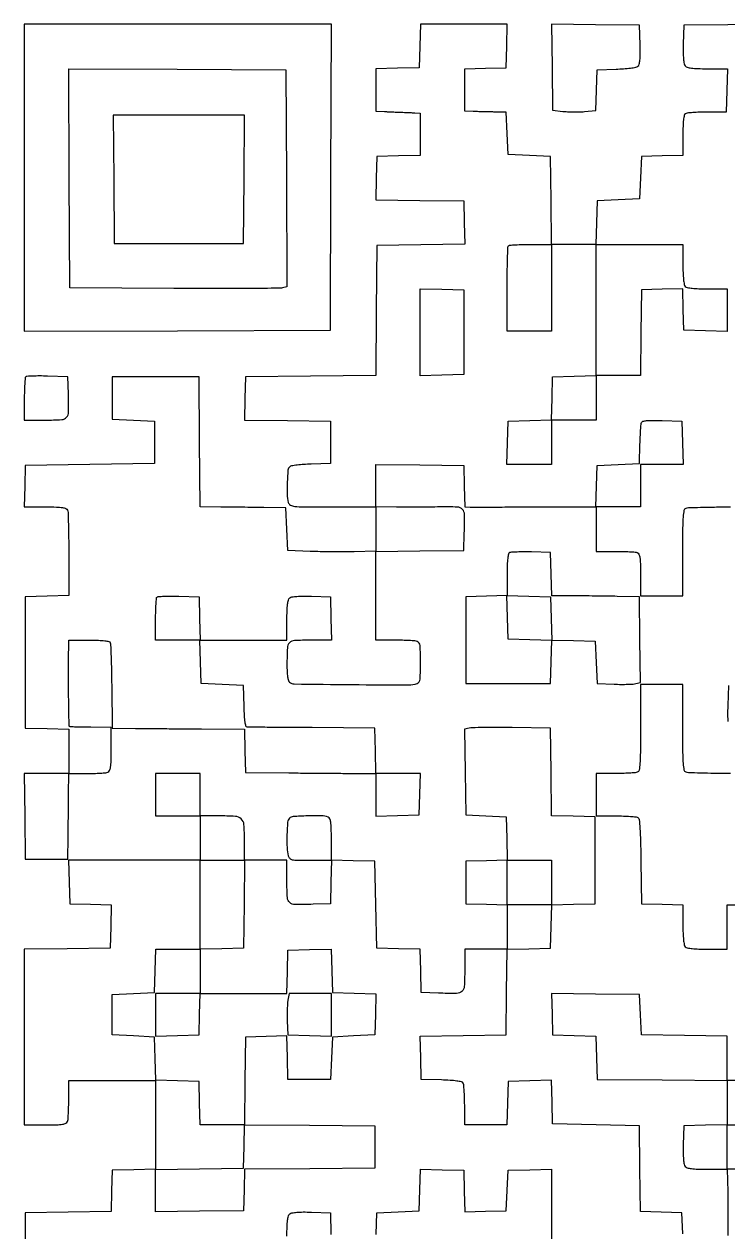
# Model space of a CAD drawing. Extents: x 179 to 1071, y 112 to 1107.
# Drawn here: x 179 to 527, y 509 to 1107 of the extents above; entities that cross this region are included whole.
import ezdxf

# ---------------------------------------------------------------- set-up
doc = ezdxf.new("R2010")
doc.units = 0

msp = doc.modelspace()

# ---------------------------------------------------------------- linework, layer by layer
for points in [[(701.93035, 579.584762, -0.000003), (701.865995, 596.351562, -0.000004), (701.789572, 616.343319, -0.000003), (701.707121, 638)], [(548.931943, 1107.038815), (527.215971, 1106.769408), (505.5, 1106.5), (505.211141, 1097.149285, 0.009044), (505.15859, 1093.042317, 0.018924), (505.296386, 1089.849829, 0.020746), (505.587315, 1087.486141, 0.132968), (506.083586, 1086.399285, 0.154252), (507.125723, 1085.728393, 0.03506), (509.212082, 1085.314587, 0.024123), (512.362019, 1085.070076, 0.007308), (517.156276, 1085), (527.067663, 1085), (526.783832, 1074.281763), (526.5, 1063.563526), (517, 1063.529275, 0.00783), (513.269936, 1063.457408, 0.010783), (509.923437, 1063.268168, 0.007669), (507.152533, 1063.008637, 0.116595), (506.25, 1062.688495, 0.19708), (505.669751, 1061.855829, 0.025826), (505.301901, 1059.684254, 0.021423), (505.0692, 1056.516196, 0.00762), (505, 1051.975966), (505, 1042.069966), (494.75, 1041.784983), (484.5, 1041.5), (484, 1031), (483.5, 1020.5), (473, 1020), (462.5, 1019.5), (462.216168, 1008.75), (461.932337, 998), (450.985671, 998), (440.039005, 998), (439.769502, 1019.75), (439.5, 1041.5), (429, 1042), (418.5, 1042.5), (418, 1053), (417.5, 1063.5), (411.5, 1063.562334, -0.002006), (408.89198, 1063.599892, -0.001494), (406.014062, 1063.661485, -0.001509), (403.30061, 1063.735862, -0.003426), (401.25, 1063.812334), (397, 1064), (397, 1074.465017), (397, 1084.930034), (407.25, 1085.215017), (417.5, 1085.5), (417.783832, 1096.25), (418.067663, 1107), (396.567663, 1107), (375.067663, 1107), (374.783832, 1096.25), (374.5, 1085.5), (363.75, 1085.216168), (353, 1084.932337), (353, 1074.466168), (353, 1064), (357.25, 1063.788296, 0.001158), (359.167431, 1063.697233, 0.000711), (361.426562, 1063.598404, 0.000713), (363.661971, 1063.50699, 0.001274), (365.5, 1063.439142, -0.001185), (367.232676, 1063.375491, -0.000899), (369.132812, 1063.297757, -0.000908), (370.915713, 1063.218363, -0.00212), (372.25, 1063.150846), (375, 1063), (375, 1052.533832), (375, 1042.067663), (364.25, 1041.783832), (353.5, 1041.5), (353.216367, 1030.769596), (352.932734, 1020.039192), (374.716367, 1019.769596), (396.5, 1019.5), (396.783633, 1008.769596), (397.067266, 998.039192), (375.283633, 997.769596), (353.5, 997.5), (353.236165, 965.263835), (352.97233, 933.02767), (320.736165, 932.763835), (288.5, 932.5), (288.216371, 921.769986), (287.932742, 911.039971), (309.216371, 910.769986), (330.5, 910.5), (330.5, 900), (330.5, 889.5), (321.054124, 889.209882, 0.009679), (317.346001, 889.024093, 0.013265), (314.020329, 888.704018, 0.009997), (311.288784, 888.312199, 0.133347), (310.373712, 887.89519, 0.20101), (309.51104, 886.243559, 0.010957), (309.13582, 880.266421, 0.01745), (309.100481, 874.259667, 0.054104), (309.653743, 870.25, 0.213201), (310.687475, 868.932612, 0.0961), (312.835432, 868.282876, 0.024195), (317.383932, 868.038171, 0.001342), (331.608408, 868), (353, 868), (353, 857.062384), (353, 846.124768), (342.25, 845.812384, -0.005974), (337.339037, 845.728381, -0.003446), (331.426562, 845.738638, -0.003442), (325.490373, 845.830717, -0.005757), (320.5, 846), (309.5, 846.5), (309, 857), (308.5, 867.5), (297.5, 867.677892, 0.000679), (292.545383, 867.751286, 0.000421), (286.724382, 867.82471, 0.000422), (280.975893, 867.887534, 0.00076), (276.263853, 867.927892), (266.027706, 868), (265.763853, 900.25), (265.5, 932.5), (244, 932.5), (222.5, 932.5), (222.5, 922), (222.5, 911.5), (233, 911), (243.5, 910.5), (243.5, 900), (243.5, 889.5), (211.5, 889), (179.5, 888.5), (179.215017, 878.25), (178.930034, 868), (189.358028, 868, -0.005326), (194.945911, 867.940481, -0.030277), (197.908024, 867.697526, -0.062914), (199.600436, 867.232716, -0.205495), (200.393011, 866.418213, -0.08304), (200.636622, 865.220801, -0.001846), (200.821697, 859.313163, -0.004131), (200.956005, 852.37797, -0.002775), (201, 844.452044), (201, 824.067663), (190.25, 823.783832), (179.5, 823.5), (179.5, 791), (179.5, 758.5), (190.25, 758.216168), (201, 757.932337), (201, 746.966168), (201, 736), (189.980112, 736), (178.960225, 736), (179.230112, 714.75), (179.5, 693.5), (190, 693.5), (200.5, 693.5), (200.677892, 704.5, 0.000681), (200.751286, 709.455582, 0.000421), (200.82471, 715.279687, 0.000422), (200.887533, 721.032595, 0.00076), (200.927892, 725.75), (201, 736), (209.918213, 736, 0.006277), (213.449196, 736.044331, 0.008159), (216.68135, 736.178303, 0.006338), (219.373807, 736.368222, 0.070946), (220.418213, 736.606989, 0.208453), (221.236211, 737.41205, 0.061247), (221.699382, 739.153094, 0.029368), (221.941184, 742.209498, 0.005057), (222, 748.024168), (222, 758.834358), (211.880213, 758.870299, -0.002735), (207.979473, 758.905489, -0.004363), (204.646046, 758.982892, -0.00108), (201.741842, 759.081966, -0.189716), (201.464028, 759.203121, -0.193728), (201.190103, 759.847651, -0.000479), (201.005088, 770.014274, -0.003221), (200.890909, 780.589882, -0.003145), (200.911553, 791.25), (201, 802), (211.031385, 802, -0.006986), (215.719322, 801.9345, -0.022621), (218.822865, 801.706989, -0.029041), (220.863478, 801.343088, -0.24804), (221.538598, 800.75, -0.081688), (221.736024, 799.779619, -0.001168), (221.94597, 793.845312, -0.003198), (222.129732, 786.947002, -0.002099), (222.257213, 779), (222.5, 758.5), (234, 758.344864, 0.001091), (239.84945, 758.278725, 0.000371), (248.354124, 758.207433, 0.000368), (257.750175, 758.142558, 0.000424), (266.716168, 758.094864), (287.932337, 758), (288.216168, 747.25), (288.5, 736.5), (310, 736.289091, 0.00027), (319.019799, 736.205478, 0.000244), (328.342187, 736.128653, 0.000245), (336.688123, 736.068039, 0.000784), (342.25, 736.039091), (353, 736), (353, 725.466168), (353, 714.932337), (363.75, 715.216168), (374.5, 715.5), (374.784983, 725.75), (375.069966, 736), (364.067734, 736), (353.065502, 736), (352.782751, 747.25), (352.5, 758.5), (321.5, 758.693517, -0.000147), (309.529517, 758.771773, -0.000232), (299.249339, 758.84678, -0.000054), (290.232676, 758.91772, -0.00962), (289.284983, 758.943517, -0.327723), (288.698573, 759.417568, -0.028269), (288.290673, 761.419024, -0.022421), (287.980607, 764.519006, -0.006765), (287.784983, 769.25), (287.5, 779.5), (277, 780), (266.5, 780.5), (266.216168, 791.25), (265.932337, 802), (287.466168, 802), (309, 802), (309, 811.877555, -0.007345), (309.070162, 816.653266, -0.024181), (309.314808, 819.794146, -0.035127), (309.728754, 821.875583, -0.154085), (310.399285, 822.916414, -0.132968), (311.486141, 823.412685, -0.020746), (313.849829, 823.703614, -0.018924), (317.042317, 823.84141, -0.009044), (321.149285, 823.788859), (330.5, 823.5), (330.783832, 812.75), (331.067663, 802), (320.650463, 802, 0.012441), (312.725895, 801.802795, 0.191357), (310.287163, 800.690525, 0.181686), (309.21166, 798.183837, 0.011015), (309.013655, 789.872445, 0.011396), (309.085171, 786.467445, 0.025636), (309.330253, 783.89678, 0.031537), (309.721478, 782.055525, 0.152582), (310.296209, 781.169132, 0.171983), (312.583201, 780.32889, 0.000642), (341.289051, 780.036798, 0.001085), (369.270539, 779.848722, 0.093007), (373.420506, 780.607869, 0.293463), (374.909528, 782.635199, 0.015677), (375.17095, 791.000412, 0.015678), (374.907669, 799.365565, 0.293403), (373.418213, 801.393011, 0.07203), (372.361889, 801.632106, 0.005915), (369.534475, 801.821697, 0.007831), (366.140776, 801.955695, 0.005951), (362.418213, 802), (353, 802), (353, 823.980498), (353, 845.960995), (374.75, 846.230498), (396.5, 846.5), (396.795054, 855, 0.010253), (396.92436, 864.109648, 0.187892), (395.875476, 866.75285, 0.199702), (393.339792, 867.907674, 0.011792), (384.71245, 867.990136, -0.001627), (379.674966, 867.935875, -0.001021), (373.78272, 867.903613, -0.001024), (367.981821, 867.895576, -0.001872), (363.25, 867.916434), (353, 868), (353, 878.519502), (353, 889.039005), (374.75, 888.769502), (396.5, 888.5), (396.784983, 878.25), (397.069966, 868), (399.784983, 867.958791, 0.003993), (401.749441, 867.944665, 0.000106), (410.441526, 867.953425, 0.000222), (420.653813, 867.970419, 0.000152), (432.25, 867.998392), (462, 868.079204), (462, 857.039602), (462, 846), (471.418213, 846, -0.005951), (475.140776, 845.955695, -0.007831), (478.534475, 845.821697, -0.005915), (481.361889, 845.632106, -0.07203), (482.418213, 845.393011, -0.205218), (483.23239, 844.601595, -0.063068), (483.69735, 842.913621, -0.030363), (483.940414, 839.960143, -0.005351), (484, 834.393011), (484, 824), (494.5, 824), (505, 824), (505, 845.393011, -0.002045), (505.049566, 857.514173, -0.015901), (505.275578, 863.164693, -0.030015), (505.696146, 866.337463, -0.258697), (506.581787, 867.393011, -0.083055), (507.779435, 867.636631, -0.001841), (513.696775, 867.821697, -0.004125), (520.642891, 867.956005, -0.002771), (528.581787, 868)], [(592.790572, 936.556879, 0.000019), (592.707889, 954)], [(528.581787, 736, -0.002771), (520.642891, 736.043995, -0.004125), (513.696775, 736.178303, -0.001841), (507.779435, 736.363369, -0.083055), (506.581787, 736.606989, -0.258697), (505.696146, 737.662537, -0.030015), (505.275578, 740.835307, -0.015901), (505.049566, 746.485827, -0.002045), (505, 758.606989), (505, 780), (494.5, 780), (484, 780), (484, 758.606989, -0.002045), (483.950434, 746.485827, -0.015901), (483.724422, 740.835307, -0.030015), (483.303854, 737.662537, -0.258697), (482.418213, 736.606989, -0.07203), (481.361889, 736.367894, -0.005915), (478.534475, 736.178303, -0.007831), (475.140776, 736.044305, -0.005951), (471.418213, 736), (462, 736), (462, 725.5), (462, 715), (471.75, 714.984687, -0.007413), (475.574396, 714.921976, -0.010291), (478.996983, 714.744518, -0.007107), (481.835301, 714.498111, -0.116808), (482.729091, 714.188593, -0.228384), (483.35659, 713.178296, -0.009456), (483.740282, 708.820243, -0.01097), (484.039141, 702.461676, -0.003025), (484.229091, 692.453905), (484.5, 671.5), (494.75, 671.215017), (505, 670.930034), (505, 661.165017, 0.00874), (505.074375, 656.910654, 0.018513), (505.311444, 653.622935, 0.019392), (505.672291, 651.199003, 0.150838), (506.2, 650.2, 0.150969), (507.200304, 649.671932, 0.019349), (509.630442, 649.311224, 0.018472), (512.928253, 649.074295, 0.008695), (517.2, 649), (527, 649), (527, 660), (527, 671), (537.966168, 671)], [(527.5, 779.5), (527.211769, 769.582645, 0.006827), (527.138177, 764.804805, 0.023663), (527.278982, 761.717063, 0.033714)], [(505, 508), (504.5, 518.5), (494.269787, 518.784765), (484.039573, 519.069529), (483.769787, 540.284765), (483.5, 561.5), (462, 562), (440.5, 562.5), (440.215829, 573.283485), (439.931657, 584.06697), (429.215829, 583.783485), (418.5, 583.5), (418.216168, 572.75), (417.932337, 562), (407.466168, 562), (397, 562), (396.984687, 571.75, 0.007309), (396.922789, 575.573123, 0.010173), (396.747767, 578.991726, 0.006962), (396.504905, 581.827893, 0.117226), (396.199653, 582.711195, 0.199883), (395.411, 583.262532, 0.01918), (393.055937, 583.684251, 0.019108), (389.800174, 584.012968, 0.00836), (385.464966, 584.211195), (375.5, 584.5), (375.216371, 595.230014), (374.932742, 605.960029), (396.216371, 606.230014), (417.5, 606.5), (417.76979, 627.716369), (418.03958, 648.932738), (428.76979, 649.216369), (439.5, 649.5), (439.783492, 660.216508), (440.066984, 670.933016), (450.783492, 671.216508), (461.5, 671.5), (461.5, 693), (461.5, 714.5), (450.769409, 714.783635), (440.038817, 715.06727), (439.769409, 736.783635), (439.5, 758.5), (420.5, 758.732923, 0.002612), (413.056069, 758.785282, 0.003673), (406.414491, 758.748508, 0.002179), (400.823533, 758.652103, 0.049575), (399.230182, 758.458897), (396.960364, 757.951948), (397.230182, 736.725974), (397.5, 715.5), (407.5, 715), (417.5, 714.5), (417.783473, 703.785353), (418.066946, 693.070705), (407.783473, 692.785353), (397.5, 692.5), (397.5, 682), (397.5, 671.5), (407.75, 671.215017), (418, 670.930034), (418, 659.965017), (418, 649), (407.5, 649), (397, 649), (397, 638.519052, -0.01319), (396.788355, 630.49751, -0.203196), (395.602972, 628.066531, -0.179688), (392.965089, 627.071849, -0.009927), (384, 627.204946), (375.5, 627.5), (375.216508, 638.216508), (374.933016, 648.933016), (364.216508, 649.216508), (353.5, 649.5), (353, 671), (352.5, 692.5), (341.75, 692.783832), (331, 693.067663), (331, 703.426843, 0.005377), (330.940349, 708.973908, 0.030446), (330.697178, 711.919034, 0.063217), (330.232073, 713.602718, 0.20495), (329.418213, 714.393011, 0.087326), (326.131964, 715.032511, 0.012209), (319.18065, 714.98781, 0.008428), (312.075108, 714.648595, 0.182186), (310.2, 713.8, 0.180438), (309.359131, 711.958582, 0.010157), (309.033618, 705.583513, 0.015809), (309.039417, 699.235482, 0.05739), (309.630286, 695.25, 0.133842), (310.367068, 693.986552, 0.144838), (311.622381, 693.318468, 0.046615), (314.098572, 693.049393, 0.003769), (320.650463, 693), (331.067663, 693), (330.783832, 682.25), (330.5, 671.5), (322, 671.204946, -0.009927), (313.034911, 671.071849, -0.179688), (310.397028, 672.066531, -0.203196), (309.211645, 674.49751, -0.01319), (309, 682.519052), (309, 693), (298.5, 693), (288, 693), (288, 702.964816, 0.0177), (287.725392, 710.719525, 0.189883), (286.393275, 713.50496, 0.174589), (283.463935, 714.756305, 0.014506), (275.065741, 715), (266, 715), (266, 725.5), (266, 736), (255, 736), (244, 736), (244, 725.5), (244, 715), (255, 715), (266, 715), (266, 704), (266, 693), (233.466168, 693), (200.932337, 693), (201.216168, 682.25), (201.5, 671.5), (211.783473, 671.214647), (222.066946, 670.929295), (221.783473, 660.214647), (221.5, 649.5), (200.25, 649.230112), (179, 648.960225), (179, 605.480112), (179, 562), (189.393011, 562, 0.005351), (194.960143, 562.059586, 0.030363), (197.913621, 562.30265, 0.063068), (199.601595, 562.76761, 0.205218), (200.393011, 563.581787, 0.07203), (200.632106, 564.638111, 0.005915), (200.821697, 567.465525, 0.007831), (200.955695, 570.859224, 0.005951), (201, 574.581787), (201, 584), (222.5, 584), (244, 584), (244, 562.033832), (244, 540.067663), (233.25, 539.783832), (222.5, 539.5), (222.215235, 529.269787), (221.930471, 519.039573), (200.715235, 518.769787), (179.5, 518.5), (179.236292, 485.716029)], [(538, 584), (527, 584), (527, 594.980112), (527, 605.960225), (505.75, 606.230112), (484.5, 606.5), (484, 616.5), (483.5, 626.5), (461.714801, 626.7696), (439.929601, 627.039201), (440.214801, 616.7696), (440.5, 606.5), (451.216508, 606.216508), (461.933016, 605.933016), (462.216508, 595.216508), (462.5, 584.5), (494.75, 584.236147), (527, 583.972294), (527, 573.019979), (527, 562.067663), (516.25, 561.783832), (505.5, 561.5), (505.211141, 552.149285, 0.009044), (505.15859, 548.042317, 0.018924), (505.296386, 544.849829, 0.020746), (505.587315, 542.486141, 0.132968), (506.083586, 541.399285, 0.153777), (507.121999, 540.729425, 0.035252), (509.194366, 540.31522, 0.024289), (512.318545, 540.070322, 0.007415), (517.060061, 540), (526.875232, 540), (527.187616, 528.75, -0.004063), (527.286869, 523.695675, -0.00255), (527.324762, 517.783914, -0.002559), (527.302602, 511.963905, -0.004675), (527.215829, 507.216515)], [(309, 506.877555, -0.007345), (309.070162, 511.653266, -0.024181), (309.314808, 514.794146, -0.035127), (309.728754, 516.875583, -0.154085), (310.399285, 517.916414, -0.132968), (311.486141, 518.412685, -0.020746), (313.849829, 518.703614, -0.018924), (317.042317, 518.84141, -0.009044), (321.149285, 518.788859), (330.5, 518.5), (330.783832, 507.75)]]:
    msp.add_lwpolyline(points, format="xyb")
for points in [[(179, 1030.993714), (179, 954.987428), (254.75, 955.243714), (330.5, 955.5), (330.756286, 1031.25), (331.012572, 1107), (255.006286, 1107), (179, 1107)], [(223.235953, 1030.25), (223.5, 998.5), (255.5, 998.5), (287.5, 998.5), (287.764047, 1030.25), (288.028094, 1062), (255.5, 1062), (222.971906, 1062)], [(396.5, 954.5), (396.5, 933.5), (385.75, 933.216168), (375, 932.932337), (375, 954.5), (375, 976.067663), (385.75, 975.783832), (396.5, 975.5)], [(439.784178, 812.715822), (440.068357, 801.931643), (429.284178, 802.215822), (418.5, 802.5), (418.215822, 813.284178), (417.931643, 824.068357), (428.715822, 823.784178), (439.5, 823.5)], [(287.769502, 671.25), (287.5, 649.5), (276.75, 649.216168), (266, 648.932337), (266, 637.9908), (266, 627.049263), (287.466359, 627.043476), (308.932719, 627.037688), (309.216359, 637.768844), (309.5, 648.5), (320.215829, 648.783485), (330.931657, 649.06697), (331.215829, 638.283485), (331.5, 627.5), (342.284606, 627.215817), (353.069211, 626.931635), (352.784606, 616.715817), (352.5, 606.5), (342, 606), (331.5, 605.5), (331, 595), (330.5, 584.5), (320, 584.5), (309.5, 584.5), (309.215817, 595.284606), (308.931635, 606.069211), (298.715817, 605.784606), (288.5, 605.5), (288.230536, 583.763879), (287.961073, 562.027758), (320.230536, 561.763879), (352.5, 561.5), (352.5, 551), (352.5, 540.5), (320.284831, 540.236193), (288.069661, 539.972386), (287.784831, 529.736193), (287.5, 519.5), (265.75, 519.230498), (244, 518.960995), (244, 529.460995), (244, 539.960995), (265.75, 540.230498), (287.5, 540.5), (287.783832, 551.25), (288.067663, 562), (277.067663, 562), (266.067663, 562), (265.783832, 572.75), (265.5, 583.5), (254.783492, 583.783492), (244.066984, 584.066984), (243.783492, 594.783492), (243.5, 605.5), (233, 606), (222.5, 606.5), (222.5, 616.5), (222.5, 626.5), (233, 627), (243.5, 627.5), (243.783832, 638.25), (244.067663, 649), (255.033832, 649), (266, 649), (266, 671), (266, 693), (277.019502, 693), (288.039005, 693)], [(440, 682), (440, 671), (429, 671), (418, 671), (418, 682), (418, 693), (429, 693), (440, 693)], [(244, 616.466168), (244, 605.932337), (254.75, 606.216168), (265.5, 606.5), (265.784983, 616.75), (266.069966, 627), (255.034983, 627), (244, 627)]]:
    msp.add_lwpolyline(points, close=True)
for points in [[(440.230055, 1085.769558), (440.5, 1064.5), (445.5, 1063.896834, 0.017838), (447.825331, 1063.700154, 0.009515), (450.710477, 1063.614497, 0.00946), (453.66387, 1063.638917, 0.014538), (456.216517, 1063.782687), (461.933034, 1064.271705), (462.216517, 1074.385853), (462.5, 1084.5), (471.945876, 1084.790118, 0.010482), (475.661415, 1084.98226, 0.01414), (479.010214, 1085.321331, 0.01114), (481.755874, 1085.740409, 0.130478), (482.730267, 1086.191104, 0.159945), (483.360369, 1087.194197, 0.036405), (483.706214, 1089.198281, 0.02466), (483.854647, 1092.237553, 0.007277), (483.784391, 1096.900987), (483.5, 1106.5), (461.730055, 1106.769558), (439.960111, 1107.039116)], [(308.758677, 1030.77123), (309.017354, 977.04246), (306.758677, 976.494347, -0.057902), (304.987826, 976.276519, -0.000418), (290.035361, 976.188577, -0.001589), (272.903102, 976.156579, -0.001017), (253, 976.223117), (201.5, 976.5), (201.241383, 1030.758691), (200.982767, 1085.017383), (254.741383, 1084.758691), (308.5, 1084.5)], [(505, 988.2, 0.008695), (505.074295, 983.928253, 0.018472), (505.311224, 980.630442, 0.019349), (505.671932, 978.200304, 0.150969), (506.2, 977.2, 0.150969), (507.200304, 976.671932, 0.019349), (509.630442, 976.311224, 0.018472), (512.928253, 976.074295, 0.008695), (517.2, 976), (527, 976), (527, 965.466168), (527, 954.932337), (516.25, 955.216168), (505.5, 955.5), (505.214635, 965.784593), (504.92927, 976.069185), (494.714635, 975.784593), (484.5, 975.5), (484.230112, 954.25), (483.960225, 933), (472.980112, 933), (462, 933), (462, 922), (462, 911), (451, 911), (440, 911), (440, 900), (440, 889), (428.966168, 889), (417.932337, 889), (418.216168, 899.75), (418.5, 910.5), (429.216508, 910.783492), (439.933016, 911.066984), (440.216508, 921.783492), (440.5, 932.5), (451.25, 932.783832), (462, 933.067663), (462, 965.533832), (462, 998), (483.5, 998), (505, 998)], [(440, 976.5), (440, 955), (429, 955), (418, 955), (418, 975.833333, -0.002993), (418.048097, 983.867578, -0.004756), (418.195833, 990.742708, -0.001277), (418.396201, 996.712325, -0.189545), (418.666667, 997.333333, -0.178563), (419.245497, 997.600197, -0.004516), (422.172917, 997.804167, -0.009111), (425.658388, 997.951724, -0.006022), (429.666667, 998), (440, 998)], [(179.699448, 932.366114, 0.177451), (179.419778, 931.762931, 0.004898), (179.205463, 928.836713, 0.009512), (179.050668, 925.343898, 0.006317), (179, 921.333333), (179, 911), (189.480948, 911, 0.01319), (197.50249, 911.211645, 0.203196), (199.933469, 912.397028, 0.179688), (200.928151, 915.034911, 0.009927), (200.795054, 924), (200.5, 932.5), (190.449448, 932.782781, 0.006672), (186.547259, 932.840477, 0.010046), (183.145783, 932.777033, 0.005301), (180.300668, 932.636532, 0.183378)], [(504.783832, 899.75), (505.067663, 889), (494.533832, 889), (484, 889), (484, 878.5), (484, 868), (472.965017, 868), (461.930034, 868), (462.215017, 878.25), (462.5, 888.5), (473, 889), (483.5, 889.5), (483.766667, 899, -0.004189), (483.90275, 902.732729, -0.005749), (484.091865, 906.087261, -0.003808), (484.3039, 908.89297, -0.066208), (484.499258, 909.786422, -0.248111), (485.176044, 910.400559, -0.038292), (487.022257, 910.725001, -0.025174), (489.972404, 910.863975, -0.006513), (494.732592, 910.786422), (504.5, 910.5)], [(419.25, 845.355184, 0.242372), (418.655435, 844.648917, 0.027512), (418.292668, 842.52481, 0.021805), (418.06542, 839.308621, 0.006734), (418, 834.45165), (418, 824.069966), (407.75, 823.784983), (397.5, 823.5), (397.5, 802), (397.5, 780.5), (418.5, 780.5), (439.5, 780.5), (439.784171, 791.283485), (440.068343, 802.06697), (450.784171, 801.783485), (461.5, 801.5), (462, 791), (462.5, 780.5), (471, 780.204946, 0.006937), (474.420747, 780.133698, 0.008098), (477.669884, 780.163731, 0.007286), (480.411203, 780.273473, 0.047804), (481.769818, 780.478972), (484.039636, 781.048052), (483.769818, 802.274026), (483.5, 823.5), (472.5, 823.704554, 0.001108), (467.512054, 823.786256, 0.000663), (461.583376, 823.86237, 0.000664), (455.681645, 823.922478, 0.001154), (450.783832, 823.954554), (440.067663, 824), (439.783832, 834.75), (439.5, 845.5), (430, 845.688517, 0.005334), (426.26986, 845.722736, 0.007376), (422.923437, 845.668364, 0.004885), (420.128197, 845.554344, 0.086451)], [(265.783832, 812.75), (266.067663, 802), (255.033832, 802), (244, 802), (244, 812.333333, -0.006317), (244.050668, 816.343898, -0.009512), (244.205463, 819.836713, -0.004898), (244.419778, 822.762931, -0.177451), (244.699448, 823.366114, -0.183378), (245.300668, 823.636532, -0.005301), (248.145783, 823.777033, -0.010046), (251.547259, 823.840477, -0.006672), (255.449448, 823.782781), (265.5, 823.5)], [(309.487534, 623.75, 0.029867), (309.274687, 622.038998, 0.008811), (309.15201, 619.398438, 0.008811), (309.11869, 616.41836, 0.009375), (309.192221, 613.5), (309.5, 606.5), (320.25, 606.216168), (331, 605.932337), (331, 616.466168), (331, 627), (320.545313, 627), (310.090626, 627)]]:
    msp.add_lwpolyline(points, format="xyb", close=True)
for points in [[(538, 540), (527, 540), (527, 551), (527, 562), (549, 562)], [(353.216168, 507.75), (353.5, 518.5), (364, 519), (374.5, 519.5), (374.785353, 529.783473), (375.070705, 540.066946), (385.785353, 539.783473), (396.5, 539.5), (396.785365, 529.215407), (397.07073, 518.930815), (407.285365, 519.215407), (417.5, 519.5), (418, 529.5), (418.5, 539.5), (429.25, 539.783832), (440, 540.067663), (440, 518.567663), (440, 497.067663)]]:
    msp.add_lwpolyline(points)

doc.saveas('drawing.dxf')
